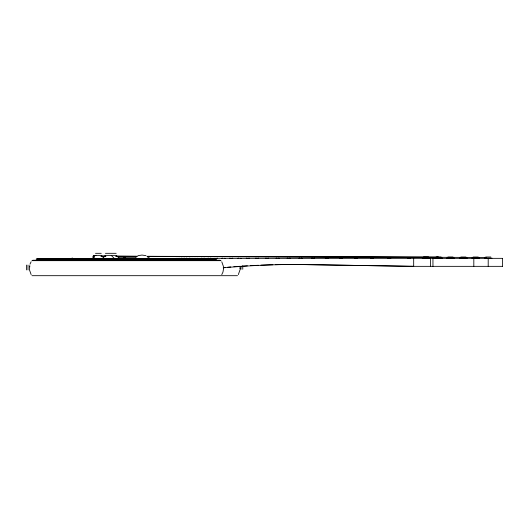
<?xml version="1.0" encoding="UTF-8"?>
<svg xmlns="http://www.w3.org/2000/svg" width="529" height="529" viewBox="0 0 529 529"><rect width="100%" height="100%" fill="white"/><g stroke="black" fill="none" stroke-linecap="round" stroke-linejoin="round"><path stroke-width="0.79" d="M223.635 268.177L222.947 272.157L221.763 274.591M124.989 257.385L124.937 256.386L124.996 256.876M124.394 258.562L124.454 257.901L124.454 258.562M240.126 269.526L238.334 274.591M29.518 266.828L29.783 265.73L29.518 269.03M123.581 257.901L123.323 258.562L125.201 258.562L124.937 257.901L123.581 257.901L123.581 258.787M29.955 264.189L31.138 261.762M103.082 257.643L105.436 255.362L116.162 255.362L119.693 258.787M94.565 256.413L94.427 257.385M148.801 257.768L149.165 257.253M137.917 255.659L141.984 255.064L146.05 255.659M437.371 257.015L438.581 257.015M223.681 267.529L225.255 267.403M227.615 267.205L230.763 266.947M233.838 266.728L239.234 266.345M95.498 253.312L101.244 253.312M105.436 253.312L116.162 253.312M95.498 255.362L101.244 255.362L104.782 258.787M94.149 255.481L95.471 255.481M94.149 255.567L95.471 255.567M93.653 255.646L95.967 255.646M93.818 256.195L92.985 256.195L92.985 258.456L87.959 258.787M423.451 257.015L428.589 257.015M441.146 257.015L147.723 256.32M447.884 257.015L453.022 257.015M460.832 257.015L465.97 257.015M473.118 257.015L478.256 257.015M485.668 257.015L490.806 257.015M118.489 257.716L135.986 257.716L135.986 256.386M422.261 258.126L429.773 258.126M434.825 258.126L442.337 258.126M446.694 258.126L454.206 258.126M459.648 258.126L467.16 258.126M471.928 258.126L479.446 258.126M484.478 258.126L491.99 258.126M175.76 258.344L502.55 258.344M66.204 258.562L90.988 258.562M119.402 258.562L119.852 258.787M138.505 258.562L135.007 258.787M145.508 258.562L146.454 258.787M90.651 258.621L93.011 258.621M37.645 258.787L214.549 258.979M37.149 258.879L215.746 258.879M36.66 258.979L216.249 258.979M36.17 259.098L216.738 259.098M32.838 260.235L220.064 260.235M32.381 260.447L220.52 260.447M31.932 260.665L220.977 260.665M410.583 266.345L502.55 266.345M31.932 275.688L237.541 275.688M437.41 257.015L436.094 257.015M101.462 256.208L105.595 256.221M116.334 256.248L137.811 256.294M100.999 256.215L105.945 256.234M115.851 256.267L136.482 256.34M147.009 256.353L486.211 257.458M101.085 256.221L105.218 256.234M115.95 256.274L136.601 256.353M147.333 256.393L423.994 257.458M413.685 258.344L413.685 266.345L292.001 264.421A890.724 886.697 -90 0 0 275.265 264.685M413.685 266.345L294.713 264.421A890.347 884.389 -90 0 0 223.238 267.8M188.436 258.979L187.299 258.979M111.183 255.362L114.72 258.787M221.763 261.762L223.555 266.828M31.138 274.591L29.346 269.526M239.935 266.199L240.159 268.95L240.047 268.474M124.13 258.562L124.064 257.901L124.064 258.787M502.391 258.344L502.391 266.345M488.201 258.344L488.201 266.345M473.819 258.344L473.819 266.345M432.953 258.344L432.953 266.345M430.5 258.344L430.5 266.345M410.266 258.344L409.393 258.344M408.276 258.344L408.057 258.192A3.412 3.399 -90 0 0 407.727 258.185L407.403 258.344M390.805 258.344L390.587 258.192A3.353 3.333 90 0 0 390.151 258.192L389.933 258.344M388.782 258.344L387.902 258.344M373.52 258.344L373.302 258.192A3.412 3.392 -90 0 0 372.971 258.185L372.647 258.344M371.457 258.344L371.133 258.185A3.412 3.399 -90 0 0 370.803 258.192L370.584 258.344M357.373 258.344L357.154 258.192A3.412 3.392 -90 0 0 356.817 258.185L356.493 258.344M355.276 258.344L355.058 258.192A3.353 3.339 -90 0 0 354.622 258.192L354.397 258.344M342.349 258.344L342.131 258.192A3.412 3.392 -90 0 0 341.8 258.185L341.476 258.344M340.226 258.344L339.354 258.344M328.324 258.344L328.099 258.192A3.353 3.333 90 0 0 327.663 258.192L327.444 258.344M326.168 258.344L325.95 258.192A3.353 3.339 -90 0 0 325.514 258.192L325.295 258.344M314.643 258.344L314.418 258.192A3.412 3.392 90 0 0 314.087 258.185L313.763 258.344M312.46 258.344L312.242 258.192A3.412 3.399 -90 0 0 311.905 258.185L311.581 258.344M302.085 258.344L301.867 258.192A3.353 3.333 -90 0 0 301.431 258.192L301.213 258.344M299.877 258.344L299.659 258.192A3.412 3.399 -90 0 0 299.328 258.185L299.004 258.344M290.262 258.344L290.044 258.192A3.353 3.333 90 0 0 289.608 258.192L289.389 258.344M288.034 258.344L287.816 258.192A3.353 3.339 -90 0 0 287.379 258.192L287.161 258.344M279.233 258.344L279.014 258.192A3.412 3.392 -90 0 0 278.684 258.185L278.36 258.344M276.984 258.344L276.654 258.185A3.412 3.399 -90 0 0 276.323 258.192L276.105 258.344M268.679 258.344L268.461 258.192A3.353 3.333 -90 0 0 268.024 258.192L267.806 258.344M266.404 258.344L266.186 258.192A3.353 3.339 -90 0 0 265.75 258.192L265.532 258.344M258.714 258.344L258.496 258.192A3.353 3.333 90 0 0 258.059 258.192L257.835 258.344M256.42 258.344L256.201 258.192A3.353 3.339 -90 0 0 255.765 258.192L255.54 258.344M249.483 258.344L249.265 258.192A3.353 3.333 90 0 0 248.828 258.192L248.61 258.344M247.175 258.344L246.95 258.192A3.353 3.339 -90 0 0 246.514 258.192L246.296 258.344M242.765 265.816L242.765 269.274M241.138 258.344L240.265 258.344M240.999 266.199L240.999 269.274M238.81 258.344L238.592 258.192A3.353 3.339 -90 0 0 238.156 258.192L237.938 258.344M232.76 258.344L232.542 258.192A3.353 3.333 90 0 0 232.105 258.192L231.887 258.344M230.406 258.344L230.082 258.185A3.412 3.399 -90 0 0 229.745 258.192L229.526 258.344M225.109 258.344L224.236 258.344M222.749 258.344L222.53 258.192A3.353 3.339 -90 0 0 222.094 258.192L221.876 258.344M217.67 258.344L217.452 258.192A3.412 3.392 -90 0 0 217.121 258.185L216.797 258.344M215.29 258.344L214.417 258.344M211.071 258.344L210.853 258.192A3.412 3.392 -90 0 0 210.522 258.185L210.198 258.344M208.677 258.344L208.459 258.192A3.412 3.399 -90 0 0 208.128 258.185L207.804 258.344M204.538 258.344L204.32 258.192A3.412 3.392 90 0 0 203.989 258.185L203.665 258.344M202.138 258.344L201.919 258.192A3.412 3.399 -90 0 0 201.582 258.185L201.258 258.344M197.906 258.344L197.033 258.344M195.492 258.344L194.612 258.344M192.569 258.344L191.696 258.344M190.142 258.344L189.924 258.192A3.353 3.339 -90 0 0 189.488 258.192L189.27 258.344M187.081 258.344L186.757 258.185A3.412 3.392 -90 0 0 186.426 258.192L186.208 258.344M184.641 258.344L184.317 258.185A3.412 3.399 -90 0 0 183.986 258.192L183.768 258.344M182.148 258.344L181.93 258.192A3.412 3.392 -90 0 0 181.599 258.185L181.275 258.344M179.867 258.344L179.867 258.787M179.701 258.344L178.828 258.344M174.623 258.787L163.183 258.787M147.975 256.386L147.975 257.716M124.937 257.901L124.937 258.562M93.726 256.195L93.726 257.702M93.362 256.195L93.362 258.456M81.281 258.562L81.281 258.979M27.997 265.069L27.997 269.929M26.45 265.069L26.45 269.929M241.819 266.173A890.724 886.697 -90 0 1 247.387 265.836M250.574 265.664A890.724 886.697 -90 0 1 258.536 265.274M260.923 265.168A890.724 886.697 -90 0 1 272.878 264.751M85.414 258.932A0.661 0.555 -90 0 1 85.976 258.932M71.719 258.893A0.661 0.555 -86.7 0 1 72.275 258.059A0.661 0.555 -86.7 0 1 72.797 258.893"/></g></svg>
